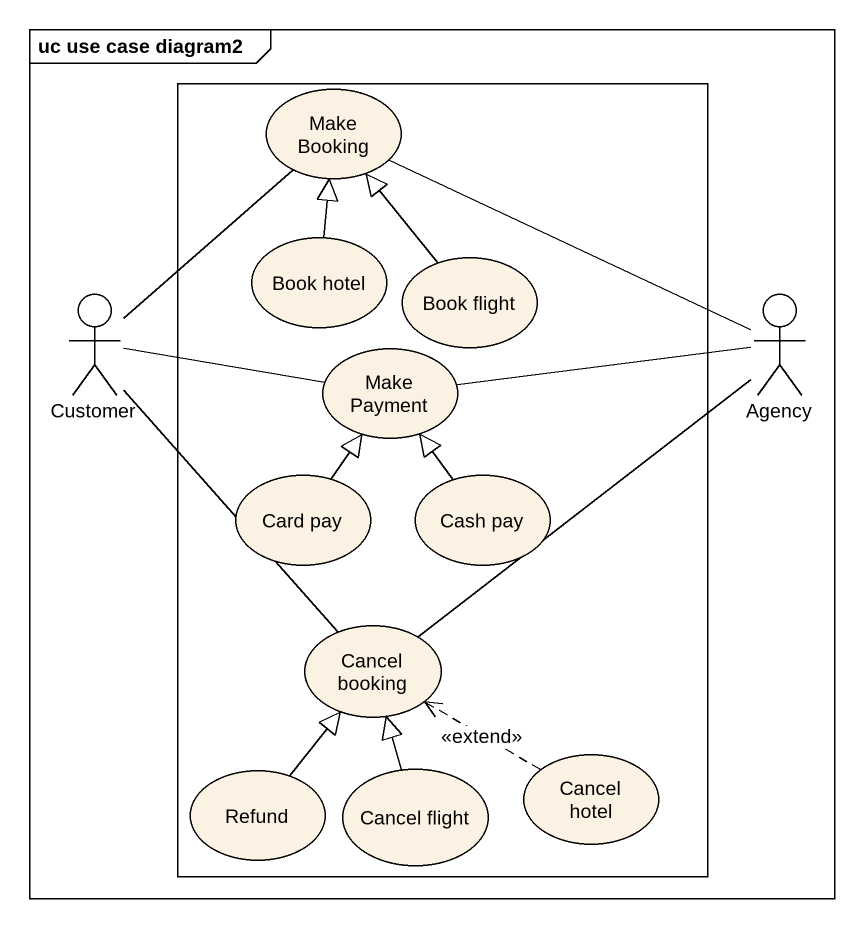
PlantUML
@startuml
mainframe uc use case diagram2
rectangle " " as rectangle1 {
  usecase "Make Booking" as Make_Booking
  usecase "Book hotel" as Book_hotel
  usecase "Book flight" as Book_flight
  usecase "Make Payment" as Make_Payment
  usecase "Card pay" as Card_pay
  usecase "Cash pay" as Cash_pay
  usecase "Cancel booking" as Cancel_booking
  usecase Refund
  usecase "Cancel flight" as Cancel_flight
  usecase "Cancel hotel" as Cancel_hotel
}
actor Customer
actor Agency
Make_Booking -right- Agency
Book_hotel -up-|> Make_Booking
Book_flight -up-|> Make_Booking
Customer -up- Make_Booking
Customer -right- Make_Payment
Customer -- Cancel_booking
Agency -- Cancel_booking
Make_Payment -right- Agency
Card_pay -up-|> Make_Payment
Cash_pay -up-|> Make_Payment
Refund -up-|> Cancel_booking
Cancel_flight -up-|> Cancel_booking
Cancel_hotel .left.> Cancel_booking : <<extend>>
@enduml
